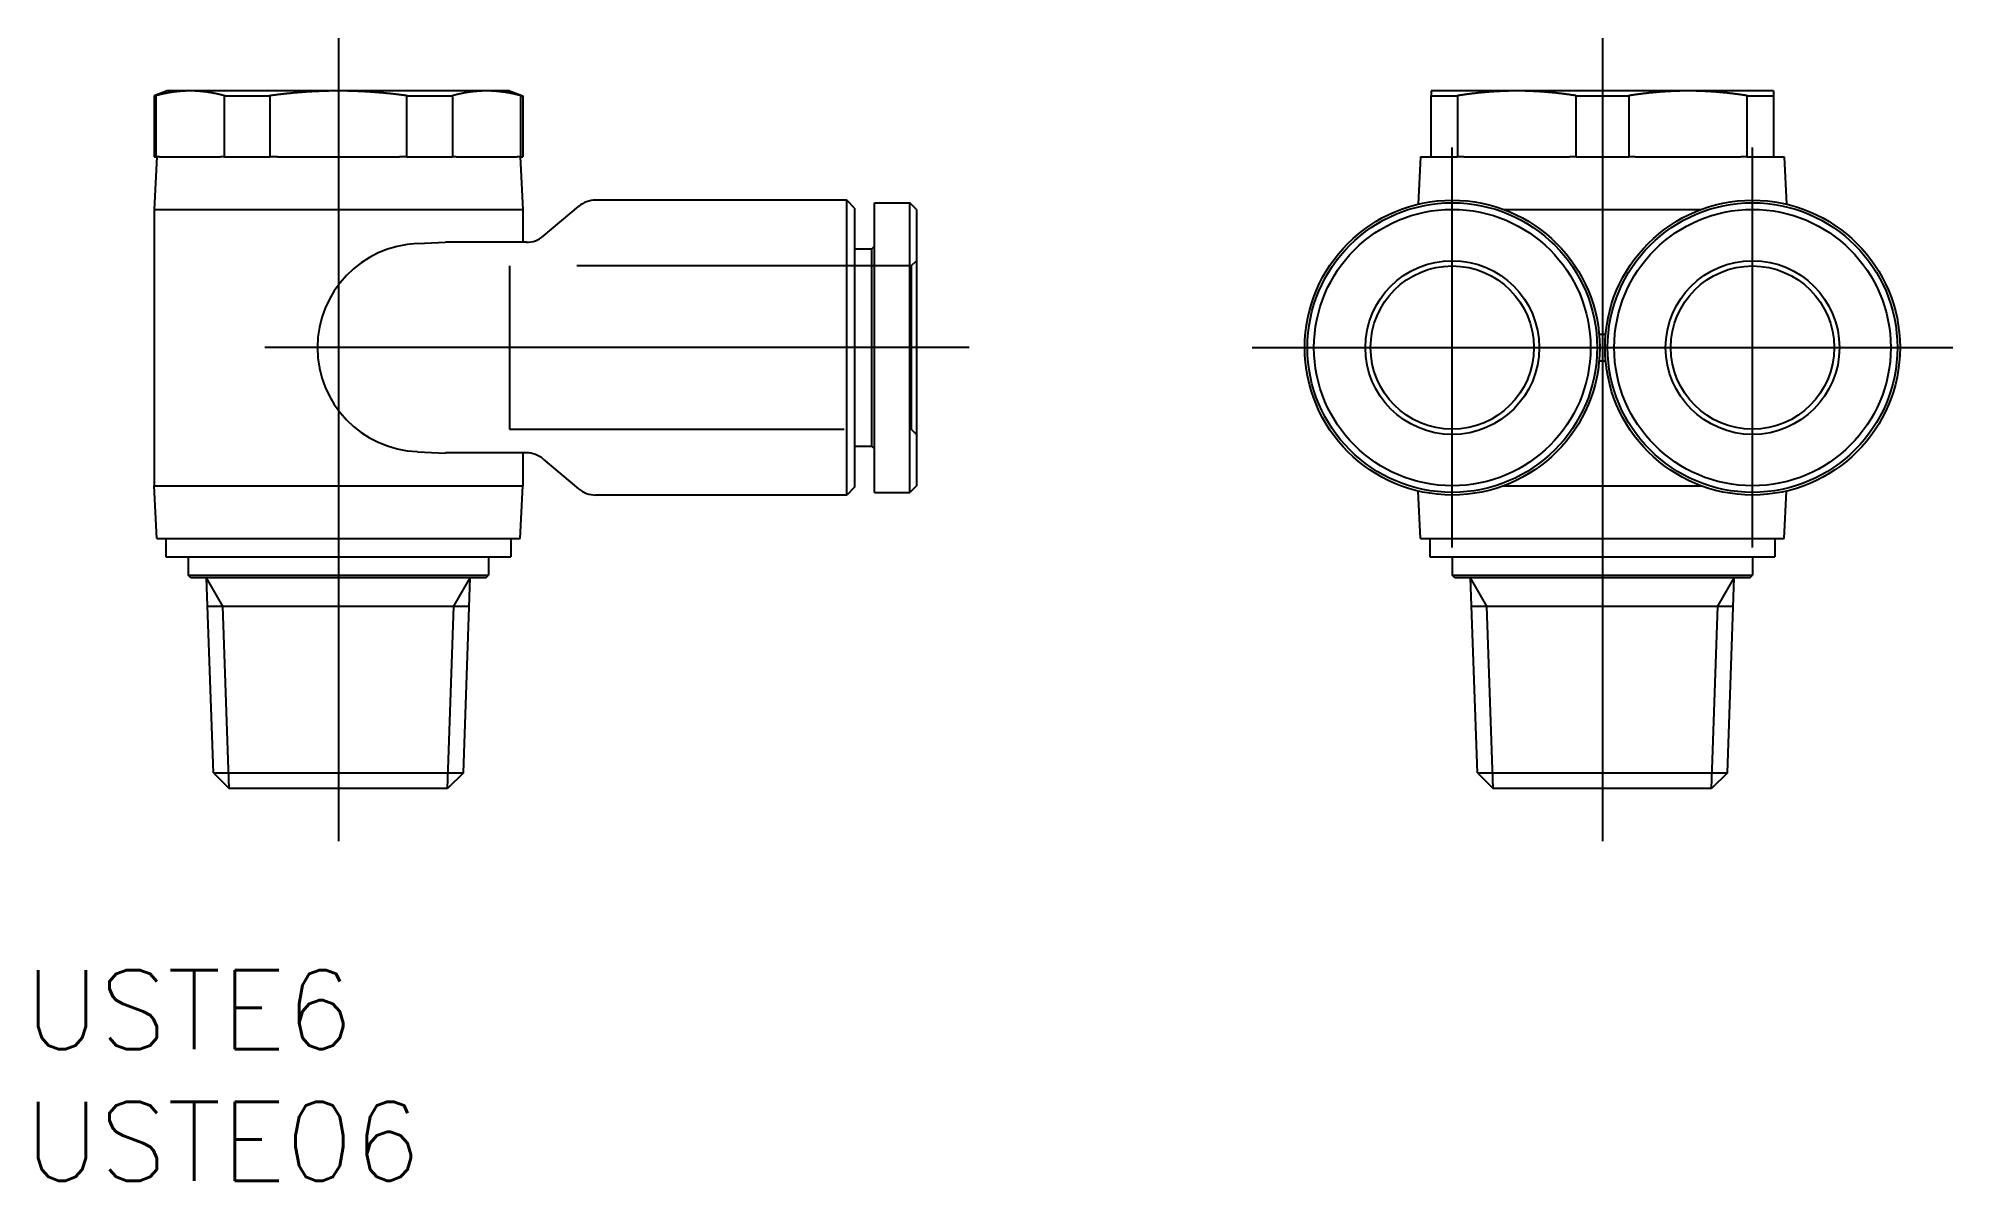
# Model space of a CAD drawing. Extents: x -33.3 to 39.3, y -31.6 to 11.8.
import ezdxf

# ---------------------------------------------------------------- set-up
doc = ezdxf.new("R2010")
doc.units = 0
doc.linetypes.add('CENTER', pattern=[50.8, 31.75, -6.35, 6.35, -6.35])
doc.linetypes.add('DASHED', pattern=[19.05, 12.7, -6.35])
doc.layers.get('0').update_dxf_attribs({"linetype": 'CONTINUOUS'})
doc.layers.add('CENTER', color=1, linetype='CENTER')
doc.styles.get("Standard").update_dxf_attribs({"font": 'txt.shx', "height": 3, "bigfont": 'bigfont.shx'})

msp = doc.modelspace()

# ---------------------------------------------------------------- linework, layer by layer
at = {"color": 7, "linetype": 'CONTINUOUS'}
for p, q in [((-28.45, 9.75), (-28.95, 9.568)), ((-28.95, 9.568), (-28.95, 7.25)), ((-28.95, 9.568), (-28.878, 9.568)), ((-28.878, 9.568), (-28.878, 7.25)), ((-27.579, 9.75), (-28.45, 9.75)), ((-21.95, 9.75), (-27.579, 9.75)), ((-26.28, 9.568), (-24.548, 9.568)), ((-26.28, 7.25), (-26.28, 9.568)), ((-24.548, 9.568), (-24.548, 7.25)), ((-16.321, 9.75), (-21.95, 9.75)), ((-19.352, 7.25), (-19.352, 9.568)), ((-19.352, 9.568), (-17.62, 9.568)), ((-17.62, 9.568), (-17.62, 7.25)), ((-15.45, 9.75), (-16.321, 9.75)), ((-15.45, 9.75), (-14.95, 9.568)), ((-15.022, 7.25), (-15.022, 9.568)), ((-15.022, 9.568), (-14.95, 9.568)), ((-14.95, 9.568), (-14.95, 7.25)), ((22.789, 9.75), (19.539, 9.75)), ((19.539, 9.75), (19.539, 9.568)), ((19.539, 7.25), (19.539, 9.568)), ((19.539, 9.568), (20.539, 9.568)), ((20.539, 9.568), (20.539, 7.25)), ((29.289, 9.75), (22.789, 9.75)), ((25.039, 7.25), (25.039, 9.568)), ((25.039, 9.568), (27.039, 9.568)), ((27.039, 9.568), (27.039, 7.25)), ((32.539, 9.75), (29.289, 9.75)), ((31.539, 7.25), (31.539, 9.568)), ((31.539, 9.568), (32.539, 9.568)), ((32.539, 9.75), (32.539, 9.568)), ((32.539, 9.568), (32.539, 7.25)), ((-28.85, 7.25), (-28.95, 5.25)), ((-28.95, 7.25), (-28.878, 7.25)), ((-28.737, 7.25), (-28.878, 7.25)), ((-28.737, 7.25), (-26.422, 7.25)), ((-26.28, 7.25), (-26.422, 7.25)), ((-26.28, 7.25), (-24.548, 7.25)), ((-24.265, 7.25), (-24.548, 7.25)), ((-24.265, 7.25), (-19.635, 7.25)), ((-19.352, 7.25), (-19.635, 7.25)), ((-19.352, 7.25), (-17.62, 7.25)), ((-17.478, 7.25), (-17.62, 7.25)), ((-17.478, 7.25), (-15.163, 7.25)), ((-15.022, 7.25), (-15.163, 7.25)), ((-15.05, 7.25), (-14.95, 5.25)), ((-15.022, 7.25), (-14.95, 7.25)), ((19.139, 7.25), (19.049, 5.449)), ((19.139, 7.25), (19.539, 7.25)), ((19.539, 7.25), (20.539, 7.25)), ((20.784, 7.25), (20.539, 7.25)), ((20.784, 7.25), (24.794, 7.25)), ((25.039, 7.25), (24.794, 7.25)), ((25.039, 7.25), (27.039, 7.25)), ((27.284, 7.25), (27.039, 7.25)), ((27.284, 7.25), (31.294, 7.25)), ((31.539, 7.25), (31.294, 7.25)), ((31.539, 7.25), (32.539, 7.25)), ((32.539, 7.25), (32.939, 7.25)), ((32.939, 7.25), (33.029, 5.449)), ((-28.95, 5.25), (-28.95, -5.25)), ((-28.95, 5.25), (-14.95, 5.25)), ((-14.95, 5.25), (-14.95, 4)), ((-14.171, 4.235), (-12.829, 5.365)), ((-2.65, 5.6), (-12.185, 5.6)), ((-2.65, -5.6), (-2.65, 5.6)), ((-2.35, 5.3), (-2.65, 5.6)), ((-2.35, 5.3), (-2.35, -5.3)), ((-1.6, -5.5), (-1.6, 5.5)), ((-1.6, 5.5), (-0.25, 5.5)), ((-0.25, -5.5), (-0.25, 5.5)), ((0, 5.25), (-0.25, 5.5)), ((0, 5.25), (0, -5.25)), ((22.288, 5.25), (29.791, 5.25)), ((-18.95, 3.956), (-17.887, 4.006)), ((-14.815, 4), (-17.887, 4)), ((-2.35, 3.75), (-1.7, 3.75)), ((-1.7, 3.75), (-1.6, 3.85)), ((-1.7, -3.75), (-1.7, 3.75)), ((26.162, 0.5), (25.917, 0.5)), ((25.917, -0.5), (26.162, -0.5)), ((-18.95, -3.956), (-17.887, -4.006)), ((-14.815, -4), (-17.887, -4)), ((-14.95, -4), (-14.95, -5.25)), ((-14.171, -4.235), (-12.829, -5.365)), ((-2.35, -3.75), (-1.7, -3.75)), ((-1.7, -3.75), (-1.6, -3.85)), ((-28.95, -5.25), (-14.95, -5.25)), ((-28.85, -7.25), (-28.95, -5.25)), ((-15.05, -7.25), (-14.95, -5.25)), ((-2.65, -5.6), (-12.185, -5.6)), ((-2.35, -5.3), (-2.65, -5.6)), ((-1.6, -5.5), (-0.25, -5.5)), ((0, -5.25), (-0.25, -5.5)), ((19.139, -7.25), (19.049, -5.449)), ((22.288, -5.25), (29.791, -5.25)), ((32.939, -7.25), (33.029, -5.449)), ((-28.85, -7.25), (-15.05, -7.25)), ((-28.5, -7.25), (-28.5, -7.95)), ((-15.4, -7.25), (-15.4, -7.95)), ((19.139, -7.25), (32.939, -7.25)), ((19.489, -7.25), (19.489, -7.95)), ((32.589, -7.25), (32.589, -7.95)), ((-28.5, -7.95), (-15.4, -7.95)), ((-27.65, -7.95), (-27.65, -8.65)), ((-16.25, -7.95), (-16.25, -8.65)), ((19.489, -7.95), (32.589, -7.95)), ((20.339, -7.95), (20.339, -8.65)), ((31.739, -7.95), (31.739, -8.65)), ((-27.65, -8.65), (-16.25, -8.65)), ((-27.55, -8.75), (-27.65, -8.65)), ((-16.35, -8.75), (-16.25, -8.65)), ((20.339, -8.65), (31.739, -8.65)), ((20.439, -8.75), (20.339, -8.65)), ((31.639, -8.75), (31.739, -8.65)), ((-16.35, -8.75), (-27.55, -8.75)), ((-26.696, -16.148), (-26.955, -8.75)), ((-17.204, -16.148), (-16.945, -8.75)), ((31.639, -8.75), (20.439, -8.75)), ((21.293, -16.148), (21.035, -8.75)), ((30.786, -16.148), (31.044, -8.75)), ((-26.917, -9.821), (-16.983, -9.821)), ((21.072, -9.821), (31.007, -9.821)), ((-26.696, -16.148), (-17.204, -16.148)), ((-26.696, -16.148), (-26.094, -16.75)), ((-17.204, -16.148), (-17.806, -16.75)), ((21.293, -16.148), (30.786, -16.148)), ((21.293, -16.148), (21.895, -16.75)), ((30.786, -16.148), (30.184, -16.75)), ((-17.806, -16.75), (-26.094, -16.75)), ((30.184, -16.75), (21.895, -16.75))]:
    msp.add_line(p, q, dxfattribs=at)
at = {"color": 3, "linetype": 'DASHED'}
for p, q in [((-15.45, 3.1), (-15.45, -3.1)), ((-0.2, 3.1), (-15.45, 3.1)), ((0, 3.3), (-0.2, 3.1)), ((-0.2, 3.1), (-0.2, -3.1)), ((-15.45, -3.1), (-0.2, -3.1)), ((-0.2, -3.1), (0, -3.3))]:
    msp.add_line(p, q, dxfattribs=at)
at = {"color": 3, "linetype": 'CONTINUOUS'}
for p, q in [((-26.336, -9.821), (-26.955, -8.75)), ((-17.564, -9.821), (-16.945, -8.75)), ((21.653, -9.821), (21.035, -8.75)), ((30.426, -9.821), (31.044, -8.75)), ((-26.094, -16.75), (-26.336, -9.821)), ((-17.806, -16.75), (-17.564, -9.821)), ((21.895, -16.75), (21.653, -9.821)), ((30.184, -16.75), (30.426, -9.821))]:
    msp.add_line(p, q, dxfattribs=at)
at = {"color": 7}
for points in [[(-27.579, 9.75, 0), (-27.593, 9.75, 0), (-27.606, 9.75, 0), (-27.619, 9.75, 0), (-27.633, 9.75, 0), (-27.646, 9.749, 0), (-27.66, 9.749, 0), (-27.673, 9.749, 0), (-27.686, 9.749, 0), (-27.7, 9.748, 0), (-27.713, 9.748, 0), (-27.727, 9.748, 0), (-27.74, 9.747, 0), (-27.753, 9.747, 0), (-27.767, 9.746, 0), (-27.78, 9.745, 0), (-27.793, 9.745, 0), (-27.807, 9.744, 0), (-27.82, 9.743, 0), (-27.834, 9.743, 0), (-27.847, 9.742, 0), (-27.86, 9.741, 0), (-27.874, 9.74, 0), (-27.887, 9.739, 0), (-27.9, 9.738, 0), (-27.914, 9.737, 0), (-27.927, 9.736, 0), (-27.941, 9.735, 0), (-27.954, 9.734, 0), (-27.967, 9.733, 0), (-27.981, 9.732, 0), (-27.994, 9.731, 0), (-28.008, 9.73, 0), (-28.021, 9.728, 0), (-28.035, 9.727, 0), (-28.048, 9.726, 0), (-28.061, 9.724, 0), (-28.075, 9.723, 0), (-28.088, 9.721, 0), (-28.102, 9.72, 0), (-28.115, 9.718, 0), (-28.129, 9.716, 0), (-28.142, 9.715, 0), (-28.156, 9.713, 0), (-28.169, 9.711, 0), (-28.183, 9.71, 0), (-28.196, 9.708, 0), (-28.21, 9.706, 0), (-28.223, 9.704, 0), (-28.237, 9.702, 0), (-28.25, 9.7, 0), (-28.264, 9.698, 0), (-28.278, 9.696, 0), (-28.291, 9.694, 0), (-28.305, 9.692, 0), (-28.319, 9.69, 0), (-28.332, 9.687, 0), (-28.346, 9.685, 0), (-28.359, 9.683, 0), (-28.373, 9.68, 0), (-28.387, 9.678, 0), (-28.401, 9.676, 0), (-28.414, 9.673, 0), (-28.428, 9.671, 0), (-28.442, 9.668, 0), (-28.456, 9.665, 0), (-28.469, 9.663, 0), (-28.483, 9.66, 0), (-28.497, 9.657, 0), (-28.511, 9.655, 0), (-28.525, 9.652, 0), (-28.538, 9.649, 0), (-28.552, 9.646, 0), (-28.566, 9.643, 0), (-28.58, 9.64, 0), (-28.594, 9.637, 0), (-28.608, 9.634, 0), (-28.622, 9.631, 0), (-28.636, 9.628, 0), (-28.65, 9.625, 0), (-28.664, 9.622, 0), (-28.678, 9.618, 0), (-28.693, 9.615, 0), (-28.707, 9.612, 0), (-28.721, 9.608, 0), (-28.735, 9.605, 0), (-28.749, 9.601, 0), (-28.764, 9.598, 0), (-28.778, 9.594, 0), (-28.792, 9.591, 0), (-28.806, 9.587, 0), (-28.821, 9.583, 0), (-28.835, 9.58, 0), (-28.849, 9.576, 0), (-28.864, 9.572, 0), (-28.878, 9.568, 0)], [(-26.28, 9.568, 0), (-26.295, 9.572, 0), (-26.309, 9.576, 0), (-26.323, 9.58, 0), (-26.338, 9.583, 0), (-26.352, 9.587, 0), (-26.366, 9.591, 0), (-26.381, 9.594, 0), (-26.395, 9.598, 0), (-26.409, 9.601, 0), (-26.423, 9.605, 0), (-26.438, 9.608, 0), (-26.452, 9.612, 0), (-26.466, 9.615, 0), (-26.48, 9.618, 0), (-26.494, 9.622, 0), (-26.508, 9.625, 0), (-26.522, 9.628, 0), (-26.536, 9.631, 0), (-26.55, 9.634, 0), (-26.564, 9.637, 0), (-26.578, 9.64, 0), (-26.592, 9.643, 0), (-26.606, 9.646, 0), (-26.62, 9.649, 0), (-26.634, 9.652, 0), (-26.648, 9.655, 0), (-26.661, 9.657, 0), (-26.675, 9.66, 0), (-26.689, 9.663, 0), (-26.703, 9.665, 0), (-26.717, 9.668, 0), (-26.73, 9.671, 0), (-26.744, 9.673, 0), (-26.758, 9.676, 0), (-26.771, 9.678, 0), (-26.785, 9.68, 0), (-26.799, 9.683, 0), (-26.813, 9.685, 0), (-26.826, 9.687, 0), (-26.84, 9.69, 0), (-26.854, 9.692, 0), (-26.867, 9.694, 0), (-26.881, 9.696, 0), (-26.894, 9.698, 0), (-26.908, 9.7, 0), (-26.922, 9.702, 0), (-26.935, 9.704, 0), (-26.949, 9.706, 0), (-26.962, 9.708, 0), (-26.976, 9.71, 0), (-26.989, 9.711, 0), (-27.003, 9.713, 0), (-27.016, 9.715, 0), (-27.03, 9.716, 0), (-27.043, 9.718, 0), (-27.057, 9.72, 0), (-27.07, 9.721, 0), (-27.084, 9.723, 0), (-27.097, 9.724, 0), (-27.11, 9.726, 0), (-27.124, 9.727, 0), (-27.137, 9.728, 0), (-27.151, 9.73, 0), (-27.164, 9.731, 0), (-27.177, 9.732, 0), (-27.191, 9.733, 0), (-27.204, 9.734, 0), (-27.218, 9.735, 0), (-27.231, 9.736, 0), (-27.244, 9.737, 0), (-27.258, 9.738, 0), (-27.271, 9.739, 0), (-27.285, 9.74, 0), (-27.298, 9.741, 0), (-27.311, 9.742, 0), (-27.325, 9.743, 0), (-27.338, 9.743, 0), (-27.352, 9.744, 0), (-27.365, 9.745, 0), (-27.378, 9.745, 0), (-27.392, 9.746, 0), (-27.405, 9.747, 0), (-27.418, 9.747, 0), (-27.432, 9.748, 0), (-27.445, 9.748, 0), (-27.459, 9.748, 0), (-27.472, 9.749, 0), (-27.485, 9.749, 0), (-27.499, 9.749, 0), (-27.512, 9.749, 0), (-27.526, 9.75, 0), (-27.539, 9.75, 0), (-27.552, 9.75, 0), (-27.566, 9.75, 0), (-27.579, 9.75, 0)], [(-21.95, 9.75, 0), (-21.977, 9.75, 0), (-22.004, 9.75, 0), (-22.03, 9.75, 0), (-22.057, 9.75, 0), (-22.084, 9.749, 0), (-22.111, 9.749, 0), (-22.138, 9.749, 0), (-22.164, 9.749, 0), (-22.191, 9.748, 0), (-22.218, 9.748, 0), (-22.245, 9.748, 0), (-22.271, 9.747, 0), (-22.298, 9.747, 0), (-22.325, 9.746, 0), (-22.352, 9.745, 0), (-22.378, 9.745, 0), (-22.405, 9.744, 0), (-22.432, 9.743, 0), (-22.459, 9.743, 0), (-22.485, 9.742, 0), (-22.512, 9.741, 0), (-22.539, 9.74, 0), (-22.566, 9.739, 0), (-22.593, 9.738, 0), (-22.619, 9.737, 0), (-22.646, 9.736, 0), (-22.673, 9.735, 0), (-22.7, 9.734, 0), (-22.727, 9.733, 0), (-22.753, 9.732, 0), (-22.78, 9.731, 0), (-22.807, 9.73, 0), (-22.834, 9.728, 0), (-22.861, 9.727, 0), (-22.888, 9.726, 0), (-22.915, 9.724, 0), (-22.941, 9.723, 0), (-22.968, 9.721, 0), (-22.995, 9.72, 0), (-23.022, 9.718, 0), (-23.049, 9.716, 0), (-23.076, 9.715, 0), (-23.103, 9.713, 0), (-23.13, 9.711, 0), (-23.157, 9.71, 0), (-23.184, 9.708, 0), (-23.211, 9.706, 0), (-23.238, 9.704, 0), (-23.265, 9.702, 0), (-23.293, 9.7, 0), (-23.32, 9.698, 0), (-23.347, 9.696, 0), (-23.374, 9.694, 0), (-23.401, 9.692, 0), (-23.429, 9.69, 0), (-23.456, 9.687, 0), (-23.483, 9.685, 0), (-23.511, 9.683, 0), (-23.538, 9.68, 0), (-23.565, 9.678, 0), (-23.593, 9.676, 0), (-23.62, 9.673, 0), (-23.648, 9.671, 0), (-23.675, 9.668, 0), (-23.703, 9.665, 0), (-23.73, 9.663, 0), (-23.758, 9.66, 0), (-23.786, 9.657, 0), (-23.813, 9.655, 0), (-23.841, 9.652, 0), (-23.869, 9.649, 0), (-23.896, 9.646, 0), (-23.924, 9.643, 0), (-23.952, 9.64, 0), (-23.98, 9.637, 0), (-24.008, 9.634, 0), (-24.036, 9.631, 0), (-24.064, 9.628, 0), (-24.092, 9.625, 0), (-24.12, 9.622, 0), (-24.149, 9.618, 0), (-24.177, 9.615, 0), (-24.205, 9.612, 0), (-24.233, 9.608, 0), (-24.262, 9.605, 0), (-24.29, 9.601, 0), (-24.319, 9.598, 0), (-24.347, 9.594, 0), (-24.376, 9.591, 0), (-24.404, 9.587, 0), (-24.433, 9.583, 0), (-24.462, 9.58, 0), (-24.49, 9.576, 0), (-24.519, 9.572, 0), (-24.548, 9.568, 0)], [(-19.352, 9.568, 0), (-19.381, 9.572, 0), (-19.41, 9.576, 0), (-19.438, 9.58, 0), (-19.467, 9.583, 0), (-19.496, 9.587, 0), (-19.524, 9.591, 0), (-19.553, 9.594, 0), (-19.581, 9.598, 0), (-19.61, 9.601, 0), (-19.638, 9.605, 0), (-19.667, 9.608, 0), (-19.695, 9.612, 0), (-19.723, 9.615, 0), (-19.751, 9.618, 0), (-19.78, 9.622, 0), (-19.808, 9.625, 0), (-19.836, 9.628, 0), (-19.864, 9.631, 0), (-19.892, 9.634, 0), (-19.92, 9.637, 0), (-19.948, 9.64, 0), (-19.976, 9.643, 0), (-20.003, 9.646, 0), (-20.031, 9.649, 0), (-20.059, 9.652, 0), (-20.087, 9.655, 0), (-20.114, 9.657, 0), (-20.142, 9.66, 0), (-20.17, 9.663, 0), (-20.197, 9.665, 0), (-20.225, 9.668, 0), (-20.252, 9.671, 0), (-20.28, 9.673, 0), (-20.307, 9.676, 0), (-20.335, 9.678, 0), (-20.362, 9.68, 0), (-20.39, 9.683, 0), (-20.417, 9.685, 0), (-20.444, 9.687, 0), (-20.471, 9.69, 0), (-20.499, 9.692, 0), (-20.526, 9.694, 0), (-20.553, 9.696, 0), (-20.58, 9.698, 0), (-20.608, 9.7, 0), (-20.635, 9.702, 0), (-20.662, 9.704, 0), (-20.689, 9.706, 0), (-20.716, 9.708, 0), (-20.743, 9.71, 0), (-20.77, 9.711, 0), (-20.797, 9.713, 0), (-20.824, 9.715, 0), (-20.851, 9.716, 0), (-20.878, 9.718, 0), (-20.905, 9.72, 0), (-20.932, 9.721, 0), (-20.959, 9.723, 0), (-20.985, 9.724, 0), (-21.012, 9.726, 0), (-21.039, 9.727, 0), (-21.066, 9.728, 0), (-21.093, 9.73, 0), (-21.12, 9.731, 0), (-21.147, 9.732, 0), (-21.174, 9.733, 0), (-21.2, 9.734, 0), (-21.227, 9.735, 0), (-21.254, 9.736, 0), (-21.281, 9.737, 0), (-21.307, 9.738, 0), (-21.334, 9.739, 0), (-21.361, 9.74, 0), (-21.388, 9.741, 0), (-21.415, 9.742, 0), (-21.441, 9.743, 0), (-21.468, 9.743, 0), (-21.495, 9.744, 0), (-21.521, 9.745, 0), (-21.548, 9.745, 0), (-21.575, 9.746, 0), (-21.602, 9.747, 0), (-21.628, 9.747, 0), (-21.655, 9.748, 0), (-21.682, 9.748, 0), (-21.709, 9.748, 0), (-21.736, 9.749, 0), (-21.762, 9.749, 0), (-21.789, 9.749, 0), (-21.816, 9.749, 0), (-21.843, 9.75, 0), (-21.869, 9.75, 0), (-21.896, 9.75, 0), (-21.923, 9.75, 0), (-21.95, 9.75, 0)], [(-16.321, 9.75, 0), (-16.334, 9.75, 0), (-16.348, 9.75, 0), (-16.361, 9.75, 0), (-16.375, 9.75, 0), (-16.388, 9.749, 0), (-16.401, 9.749, 0), (-16.415, 9.749, 0), (-16.428, 9.749, 0), (-16.441, 9.748, 0), (-16.455, 9.748, 0), (-16.468, 9.748, 0), (-16.482, 9.747, 0), (-16.495, 9.747, 0), (-16.508, 9.746, 0), (-16.522, 9.745, 0), (-16.535, 9.745, 0), (-16.549, 9.744, 0), (-16.562, 9.743, 0), (-16.575, 9.743, 0), (-16.589, 9.742, 0), (-16.602, 9.741, 0), (-16.615, 9.74, 0), (-16.629, 9.739, 0), (-16.642, 9.738, 0), (-16.655, 9.737, 0), (-16.669, 9.736, 0), (-16.682, 9.735, 0), (-16.696, 9.734, 0), (-16.709, 9.733, 0), (-16.723, 9.732, 0), (-16.736, 9.731, 0), (-16.749, 9.73, 0), (-16.763, 9.728, 0), (-16.776, 9.727, 0), (-16.79, 9.726, 0), (-16.803, 9.724, 0), (-16.817, 9.723, 0), (-16.83, 9.721, 0), (-16.843, 9.72, 0), (-16.857, 9.718, 0), (-16.87, 9.716, 0), (-16.884, 9.715, 0), (-16.897, 9.713, 0), (-16.911, 9.711, 0), (-16.924, 9.71, 0), (-16.938, 9.708, 0), (-16.951, 9.706, 0), (-16.965, 9.704, 0), (-16.979, 9.702, 0), (-16.992, 9.7, 0), (-17.006, 9.698, 0), (-17.019, 9.696, 0), (-17.033, 9.694, 0), (-17.047, 9.692, 0), (-17.06, 9.69, 0), (-17.074, 9.687, 0), (-17.087, 9.685, 0), (-17.101, 9.683, 0), (-17.115, 9.68, 0), (-17.128, 9.678, 0), (-17.142, 9.676, 0), (-17.156, 9.673, 0), (-17.17, 9.671, 0), (-17.183, 9.668, 0), (-17.197, 9.665, 0), (-17.211, 9.663, 0), (-17.225, 9.66, 0), (-17.239, 9.657, 0), (-17.253, 9.655, 0), (-17.266, 9.652, 0), (-17.28, 9.649, 0), (-17.294, 9.646, 0), (-17.308, 9.643, 0), (-17.322, 9.64, 0), (-17.336, 9.637, 0), (-17.35, 9.634, 0), (-17.364, 9.631, 0), (-17.378, 9.628, 0), (-17.392, 9.625, 0), (-17.406, 9.622, 0), (-17.42, 9.618, 0), (-17.434, 9.615, 0), (-17.448, 9.612, 0), (-17.462, 9.608, 0), (-17.477, 9.605, 0), (-17.491, 9.601, 0), (-17.505, 9.598, 0), (-17.519, 9.594, 0), (-17.534, 9.591, 0), (-17.548, 9.587, 0), (-17.562, 9.583, 0), (-17.577, 9.58, 0), (-17.591, 9.576, 0), (-17.605, 9.572, 0), (-17.62, 9.568, 0)], [(-15.022, 9.568, 0), (-15.036, 9.572, 0), (-15.051, 9.576, 0), (-15.065, 9.58, 0), (-15.079, 9.583, 0), (-15.094, 9.587, 0), (-15.108, 9.591, 0), (-15.122, 9.594, 0), (-15.136, 9.598, 0), (-15.151, 9.601, 0), (-15.165, 9.605, 0), (-15.179, 9.608, 0), (-15.193, 9.612, 0), (-15.207, 9.615, 0), (-15.222, 9.618, 0), (-15.236, 9.622, 0), (-15.25, 9.625, 0), (-15.264, 9.628, 0), (-15.278, 9.631, 0), (-15.292, 9.634, 0), (-15.306, 9.637, 0), (-15.32, 9.64, 0), (-15.334, 9.643, 0), (-15.348, 9.646, 0), (-15.361, 9.649, 0), (-15.375, 9.652, 0), (-15.389, 9.655, 0), (-15.403, 9.657, 0), (-15.417, 9.66, 0), (-15.431, 9.663, 0), (-15.444, 9.665, 0), (-15.458, 9.668, 0), (-15.472, 9.671, 0), (-15.486, 9.673, 0), (-15.499, 9.676, 0), (-15.513, 9.678, 0), (-15.527, 9.68, 0), (-15.541, 9.683, 0), (-15.554, 9.685, 0), (-15.568, 9.687, 0), (-15.582, 9.69, 0), (-15.595, 9.692, 0), (-15.609, 9.694, 0), (-15.622, 9.696, 0), (-15.636, 9.698, 0), (-15.65, 9.7, 0), (-15.663, 9.702, 0), (-15.677, 9.704, 0), (-15.69, 9.706, 0), (-15.704, 9.708, 0), (-15.717, 9.71, 0), (-15.731, 9.711, 0), (-15.744, 9.713, 0), (-15.758, 9.715, 0), (-15.771, 9.716, 0), (-15.785, 9.718, 0), (-15.798, 9.72, 0), (-15.812, 9.721, 0), (-15.825, 9.723, 0), (-15.839, 9.724, 0), (-15.852, 9.726, 0), (-15.866, 9.727, 0), (-15.879, 9.728, 0), (-15.892, 9.73, 0), (-15.906, 9.731, 0), (-15.919, 9.732, 0), (-15.933, 9.733, 0), (-15.946, 9.734, 0), (-15.959, 9.735, 0), (-15.973, 9.736, 0), (-15.986, 9.737, 0), (-16, 9.738, 0), (-16.013, 9.739, 0), (-16.026, 9.74, 0), (-16.04, 9.741, 0), (-16.053, 9.742, 0), (-16.067, 9.743, 0), (-16.08, 9.743, 0), (-16.093, 9.744, 0), (-16.107, 9.745, 0), (-16.12, 9.745, 0), (-16.133, 9.746, 0), (-16.147, 9.747, 0), (-16.16, 9.747, 0), (-16.174, 9.748, 0), (-16.187, 9.748, 0), (-16.2, 9.748, 0), (-16.214, 9.749, 0), (-16.227, 9.749, 0), (-16.24, 9.749, 0), (-16.254, 9.749, 0), (-16.267, 9.75, 0), (-16.281, 9.75, 0), (-16.294, 9.75, 0), (-16.307, 9.75, 0), (-16.321, 9.75, 0)], [(22.789, 9.75, 0), (22.766, 9.75, 0), (22.743, 9.75, 0), (22.72, 9.75, 0), (22.697, 9.75, 0), (22.673, 9.749, 0), (22.65, 9.749, 0), (22.627, 9.749, 0), (22.604, 9.749, 0), (22.581, 9.748, 0), (22.557, 9.748, 0), (22.534, 9.748, 0), (22.511, 9.747, 0), (22.488, 9.747, 0), (22.465, 9.746, 0), (22.442, 9.745, 0), (22.418, 9.745, 0), (22.395, 9.744, 0), (22.372, 9.743, 0), (22.349, 9.743, 0), (22.326, 9.742, 0), (22.302, 9.741, 0), (22.279, 9.74, 0), (22.256, 9.739, 0), (22.233, 9.738, 0), (22.21, 9.737, 0), (22.187, 9.736, 0), (22.163, 9.735, 0), (22.14, 9.734, 0), (22.117, 9.733, 0), (22.094, 9.732, 0), (22.07, 9.731, 0), (22.047, 9.73, 0), (22.024, 9.728, 0), (22.001, 9.727, 0), (21.977, 9.726, 0), (21.954, 9.724, 0), (21.931, 9.723, 0), (21.908, 9.721, 0), (21.884, 9.72, 0), (21.861, 9.718, 0), (21.838, 9.716, 0), (21.814, 9.715, 0), (21.791, 9.713, 0), (21.767, 9.711, 0), (21.744, 9.71, 0), (21.721, 9.708, 0), (21.697, 9.706, 0), (21.674, 9.704, 0), (21.65, 9.702, 0), (21.627, 9.7, 0), (21.603, 9.698, 0), (21.58, 9.696, 0), (21.556, 9.694, 0), (21.532, 9.692, 0), (21.509, 9.69, 0), (21.485, 9.687, 0), (21.462, 9.685, 0), (21.438, 9.683, 0), (21.414, 9.68, 0), (21.391, 9.678, 0), (21.367, 9.676, 0), (21.343, 9.673, 0), (21.319, 9.671, 0), (21.295, 9.668, 0), (21.271, 9.665, 0), (21.248, 9.663, 0), (21.224, 9.66, 0), (21.2, 9.657, 0), (21.176, 9.655, 0), (21.152, 9.652, 0), (21.128, 9.649, 0), (21.104, 9.646, 0), (21.079, 9.643, 0), (21.055, 9.64, 0), (21.031, 9.637, 0), (21.007, 9.634, 0), (20.983, 9.631, 0), (20.959, 9.628, 0), (20.934, 9.625, 0), (20.91, 9.622, 0), (20.885, 9.618, 0), (20.861, 9.615, 0), (20.837, 9.612, 0), (20.812, 9.608, 0), (20.787, 9.605, 0), (20.763, 9.601, 0), (20.738, 9.598, 0), (20.713, 9.594, 0), (20.689, 9.591, 0), (20.664, 9.587, 0), (20.639, 9.583, 0), (20.614, 9.58, 0), (20.589, 9.576, 0), (20.564, 9.572, 0), (20.539, 9.568, 0)], [(25.039, 9.568, 0), (25.014, 9.572, 0), (24.989, 9.576, 0), (24.965, 9.58, 0), (24.94, 9.583, 0), (24.915, 9.587, 0), (24.89, 9.591, 0), (24.865, 9.594, 0), (24.841, 9.598, 0), (24.816, 9.601, 0), (24.791, 9.605, 0), (24.767, 9.608, 0), (24.742, 9.612, 0), (24.718, 9.615, 0), (24.693, 9.618, 0), (24.669, 9.622, 0), (24.645, 9.625, 0), (24.62, 9.628, 0), (24.596, 9.631, 0), (24.572, 9.634, 0), (24.548, 9.637, 0), (24.523, 9.64, 0), (24.499, 9.643, 0), (24.475, 9.646, 0), (24.451, 9.649, 0), (24.427, 9.652, 0), (24.403, 9.655, 0), (24.379, 9.657, 0), (24.355, 9.66, 0), (24.331, 9.663, 0), (24.307, 9.665, 0), (24.283, 9.668, 0), (24.26, 9.671, 0), (24.236, 9.673, 0), (24.212, 9.676, 0), (24.188, 9.678, 0), (24.165, 9.68, 0), (24.141, 9.683, 0), (24.117, 9.685, 0), (24.093, 9.687, 0), (24.07, 9.69, 0), (24.046, 9.692, 0), (24.023, 9.694, 0), (23.999, 9.696, 0), (23.976, 9.698, 0), (23.952, 9.7, 0), (23.929, 9.702, 0), (23.905, 9.704, 0), (23.882, 9.706, 0), (23.858, 9.708, 0), (23.835, 9.71, 0), (23.811, 9.711, 0), (23.788, 9.713, 0), (23.765, 9.715, 0), (23.741, 9.716, 0), (23.718, 9.718, 0), (23.695, 9.72, 0), (23.671, 9.721, 0), (23.648, 9.723, 0), (23.625, 9.724, 0), (23.601, 9.726, 0), (23.578, 9.727, 0), (23.555, 9.728, 0), (23.532, 9.73, 0), (23.508, 9.731, 0), (23.485, 9.732, 0), (23.462, 9.733, 0), (23.439, 9.734, 0), (23.416, 9.735, 0), (23.392, 9.736, 0), (23.369, 9.737, 0), (23.346, 9.738, 0), (23.323, 9.739, 0), (23.299, 9.74, 0), (23.276, 9.741, 0), (23.253, 9.742, 0), (23.23, 9.743, 0), (23.207, 9.743, 0), (23.184, 9.744, 0), (23.16, 9.745, 0), (23.137, 9.745, 0), (23.114, 9.746, 0), (23.091, 9.747, 0), (23.068, 9.747, 0), (23.045, 9.748, 0), (23.021, 9.748, 0), (22.998, 9.748, 0), (22.975, 9.749, 0), (22.952, 9.749, 0), (22.929, 9.749, 0), (22.905, 9.749, 0), (22.882, 9.75, 0), (22.859, 9.75, 0), (22.836, 9.75, 0), (22.813, 9.75, 0), (22.789, 9.75, 0)], [(29.289, 9.75, 0), (29.266, 9.75, 0), (29.243, 9.75, 0), (29.22, 9.75, 0), (29.197, 9.75, 0), (29.173, 9.749, 0), (29.15, 9.749, 0), (29.127, 9.749, 0), (29.104, 9.749, 0), (29.081, 9.748, 0), (29.057, 9.748, 0), (29.034, 9.748, 0), (29.011, 9.747, 0), (28.988, 9.747, 0), (28.965, 9.746, 0), (28.942, 9.745, 0), (28.918, 9.745, 0), (28.895, 9.744, 0), (28.872, 9.743, 0), (28.849, 9.743, 0), (28.826, 9.742, 0), (28.802, 9.741, 0), (28.779, 9.74, 0), (28.756, 9.739, 0), (28.733, 9.738, 0), (28.71, 9.737, 0), (28.687, 9.736, 0), (28.663, 9.735, 0), (28.64, 9.734, 0), (28.617, 9.733, 0), (28.594, 9.732, 0), (28.57, 9.731, 0), (28.547, 9.73, 0), (28.524, 9.728, 0), (28.501, 9.727, 0), (28.477, 9.726, 0), (28.454, 9.724, 0), (28.431, 9.723, 0), (28.408, 9.721, 0), (28.384, 9.72, 0), (28.361, 9.718, 0), (28.338, 9.716, 0), (28.314, 9.715, 0), (28.291, 9.713, 0), (28.267, 9.711, 0), (28.244, 9.71, 0), (28.221, 9.708, 0), (28.197, 9.706, 0), (28.174, 9.704, 0), (28.15, 9.702, 0), (28.127, 9.7, 0), (28.103, 9.698, 0), (28.08, 9.696, 0), (28.056, 9.694, 0), (28.032, 9.692, 0), (28.009, 9.69, 0), (27.985, 9.687, 0), (27.962, 9.685, 0), (27.938, 9.683, 0), (27.914, 9.68, 0), (27.891, 9.678, 0), (27.867, 9.676, 0), (27.843, 9.673, 0), (27.819, 9.671, 0), (27.795, 9.668, 0), (27.771, 9.665, 0), (27.748, 9.663, 0), (27.724, 9.66, 0), (27.7, 9.657, 0), (27.676, 9.655, 0), (27.652, 9.652, 0), (27.628, 9.649, 0), (27.604, 9.646, 0), (27.579, 9.643, 0), (27.555, 9.64, 0), (27.531, 9.637, 0), (27.507, 9.634, 0), (27.483, 9.631, 0), (27.459, 9.628, 0), (27.434, 9.625, 0), (27.41, 9.622, 0), (27.385, 9.618, 0), (27.361, 9.615, 0), (27.337, 9.612, 0), (27.312, 9.608, 0), (27.287, 9.605, 0), (27.263, 9.601, 0), (27.238, 9.598, 0), (27.213, 9.594, 0), (27.189, 9.591, 0), (27.164, 9.587, 0), (27.139, 9.583, 0), (27.114, 9.58, 0), (27.089, 9.576, 0), (27.064, 9.572, 0), (27.039, 9.568, 0)], [(31.539, 9.568, 0), (31.514, 9.572, 0), (31.489, 9.576, 0), (31.465, 9.58, 0), (31.44, 9.583, 0), (31.415, 9.587, 0), (31.39, 9.591, 0), (31.365, 9.594, 0), (31.341, 9.598, 0), (31.316, 9.601, 0), (31.291, 9.605, 0), (31.267, 9.608, 0), (31.242, 9.612, 0), (31.218, 9.615, 0), (31.193, 9.618, 0), (31.169, 9.622, 0), (31.145, 9.625, 0), (31.12, 9.628, 0), (31.096, 9.631, 0), (31.072, 9.634, 0), (31.048, 9.637, 0), (31.023, 9.64, 0), (30.999, 9.643, 0), (30.975, 9.646, 0), (30.951, 9.649, 0), (30.927, 9.652, 0), (30.903, 9.655, 0), (30.879, 9.657, 0), (30.855, 9.66, 0), (30.831, 9.663, 0), (30.807, 9.665, 0), (30.783, 9.668, 0), (30.76, 9.671, 0), (30.736, 9.673, 0), (30.712, 9.676, 0), (30.688, 9.678, 0), (30.665, 9.68, 0), (30.641, 9.683, 0), (30.617, 9.685, 0), (30.593, 9.687, 0), (30.57, 9.69, 0), (30.546, 9.692, 0), (30.523, 9.694, 0), (30.499, 9.696, 0), (30.476, 9.698, 0), (30.452, 9.7, 0), (30.429, 9.702, 0), (30.405, 9.704, 0), (30.382, 9.706, 0), (30.358, 9.708, 0), (30.335, 9.71, 0), (30.311, 9.711, 0), (30.288, 9.713, 0), (30.265, 9.715, 0), (30.241, 9.716, 0), (30.218, 9.718, 0), (30.195, 9.72, 0), (30.171, 9.721, 0), (30.148, 9.723, 0), (30.125, 9.724, 0), (30.101, 9.726, 0), (30.078, 9.727, 0), (30.055, 9.728, 0), (30.032, 9.73, 0), (30.008, 9.731, 0), (29.985, 9.732, 0), (29.962, 9.733, 0), (29.939, 9.734, 0), (29.916, 9.735, 0), (29.892, 9.736, 0), (29.869, 9.737, 0), (29.846, 9.738, 0), (29.823, 9.739, 0), (29.799, 9.74, 0), (29.776, 9.741, 0), (29.753, 9.742, 0), (29.73, 9.743, 0), (29.707, 9.743, 0), (29.684, 9.744, 0), (29.66, 9.745, 0), (29.637, 9.745, 0), (29.614, 9.746, 0), (29.591, 9.747, 0), (29.568, 9.747, 0), (29.545, 9.748, 0), (29.521, 9.748, 0), (29.498, 9.748, 0), (29.475, 9.749, 0), (29.452, 9.749, 0), (29.429, 9.749, 0), (29.405, 9.749, 0), (29.382, 9.75, 0), (29.359, 9.75, 0), (29.336, 9.75, 0), (29.313, 9.75, 0), (29.289, 9.75, 0)]]:
    msp.add_polyline3d(points, dxfattribs=at)
at = {"color": 7, "linetype": 'CONTINUOUS'}
for centre, radius in [((20.339, 0), 5.6), ((20.339, 0), 5.5), ((20.339, 0), 5.25), ((31.739, 0), 5.6), ((31.739, 0), 5.5), ((31.739, 0), 5.25), ((20.339, 0), 3.3), ((20.339, 0), 3.1), ((31.739, 0), 3.3), ((31.739, 0), 3.1)]:
    msp.add_circle(centre, radius, dxfattribs=at)
for centre, radius, start, end in [((-12.185, 4.6), 1, 90, 130.10091), ((-18.794, 0), 3.954, 92.25776, 267.74224), ((-14.815, 5), 1, 270, 310.10091), ((-14.815, -5), 1, 49.89909, 90), ((-12.185, -4.6), 1, 229.89909, 270)]:
    msp.add_arc(centre, radius, start, end, dxfattribs=at)
at = {"layer": 'CENTER', "color": 1, "linetype": 'CENTER'}
for p, q in [((-21.95, 11.75), (-21.95, -18.75)), ((26.039, 11.75), (26.039, -18.75)), ((20.339, -7.6), (20.339, 7.6)), ((31.739, -7.6), (31.739, 7.6)), ((2, 0), (-24.748, 0)), ((12.739, 0), (39.339, 0))]:
    msp.add_line(p, q, dxfattribs=at)

# ---------------------------------------------------------------- texts
at = {"color": 7, "linetype": 'CONTINUOUS'}
for s, p in [('USTE6', (-33.859, -26.649)), ('USTE06', (-33.859, -31.649))]:
    msp.add_text(s, height=3, dxfattribs=at).set_placement(p)

doc.saveas('drawing.dxf')
